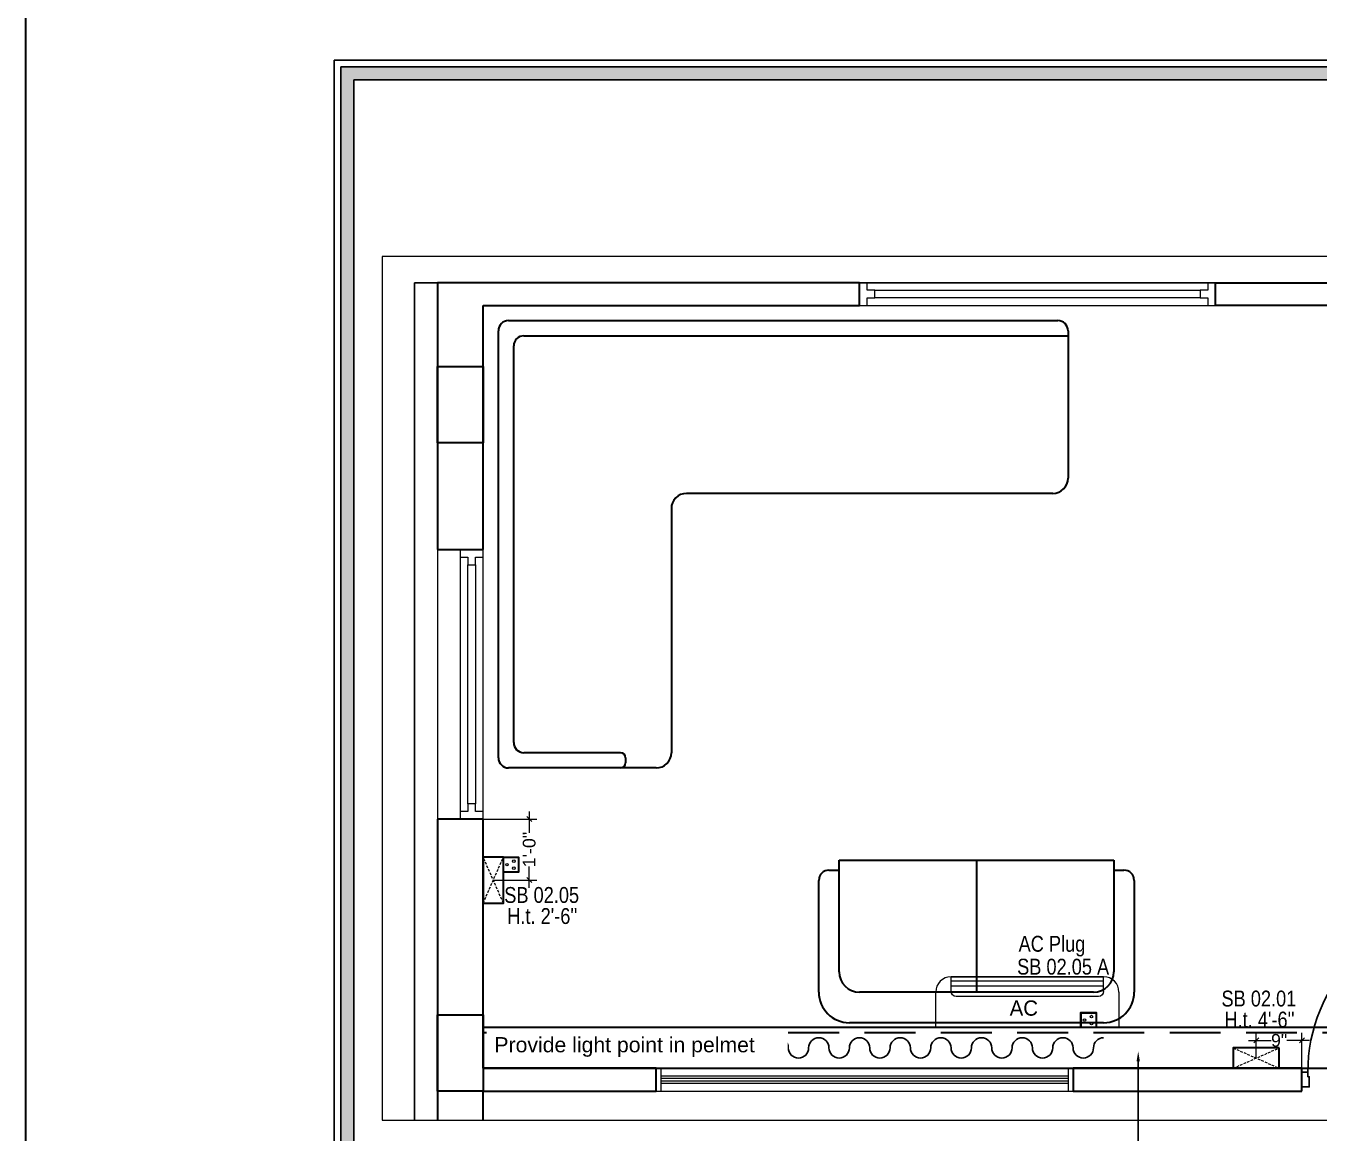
# Model space of a CAD drawing. Header units: millimetres. Extents: x 143362 to 145167, y -178521 to -176194.
# Drawn here: x 143362 to 143616.3, y -176718 to -176500.2 of the extents above; entities that cross this region are included whole.
import ezdxf
from ezdxf import colors
from ezdxf.entities.mleader import LeaderData, LeaderLine
from ezdxf.math import Vec2, Vec3

# ---------------------------------------------------------------- set-up
doc = ezdxf.new("R2010")
doc.units = ezdxf.units.MM
doc.header["$MEASUREMENT"] = 0
doc.header["$PDMODE"] = 2
for name, pattern in [('DASHED', [0.75, 0.5, -0.25]), ('DASHED2', [0.375, 0.25, -0.125]), ('DASHEDX2', [1.5, 1, -0.5])]:
    doc.linetypes.add(name, pattern=pattern)
doc.layers.get('Defpoints').update_dxf_attribs({"color": 220})
doc.layers.add('AR ELE-5', color=134, linetype='Continuous')
for name, color, linetype, lineweight in [('COLUMN', 1, 'Continuous', 30), ('el', 7, 'Continuous', 20), ('ELEC-wires', 1, 'DASHED2', 13), ('Electrical', 84, 'Continuous', 30), ('FIRST FLOOR ( DW_RAIL )', 7, 'Continuous', 9), ('FUR1', 22, 'Continuous', 0), ('FURNITURE', 32, 'Continuous', 9), ('FURNITURE-1', 252, 'Continuous', 13), ('hatch-rcc', 251, 'Continuous', 9), ('Labelling', 1, 'Continuous', 25), ('NAME PLATE', 7, 'Continuous', 25), ('SECOND FLOOR', 7, 'Continuous', 9), ('SECOND FLOOR  ( PLINE )', 251, 'Continuous', 30), ('SECOND FLOOR ( DW_RAIL )', 7, 'Continuous', 9), ('Text', 7, 'Continuous', 15), ('text1', 1, 'Continuous', 15), ('wall', 7, 'Continuous', 30)]:
    doc.layers.add(name, color=color, linetype=linetype, lineweight=lineweight)
doc.layers.add('XX~SLAB ( PLINE )', color=251, linetype='Continuous', plot=False)
doc.styles.add('Aerial', font='arial.ttf')
doc.styles.add('style4', font='ARIALN.TTF')
doc.styles.add('TEXT', font='eurr____.ttf')
doc.dimstyles.new('Cn_BT_9 ( BOLD )', dxfattribs={"dimtxt": 2.5, "dimasz": 1, "dimexe": 1.5, "dimexo": 0, "dimgap": 0.09, "dimtad": 0, "dimdec": 0, "dimzin": 3, "dimdsep": 46, "dimlunit": 4, "dimtxsty": 'Aerial', "dimblk": 'OBLIQUE', "dimcen": 0.09, "dimdle": 1.5, "dimclrd": 1, "dimclre": 1, "dimclrt": 5, "dimadec": 0, "dimazin": 0, "dimtfac": 0.75, "dimtdec": 0, "dimtofl": 0, "dimtmove": 0, "dimatfit": 3, "dimldrblk": 'OBLIQUE', "dimfxl": 0, "dimtolj": 1, "dimtzin": 0, "dimlwd": 15, "dimlwe": 15, "dimarcsym": 0})

# ---------------------------------------------------------------- blocks, each defined once
blk = doc.blocks.new('ceiling')
at = {"layer": 'FURNITURE', "color": 9, "lineweight": 30, "true_color": 0xc7c8ca}
for p, q in [((142904.89, -176849.37, -0.13), (143012.89, -176849.37, -0.13)), ((142902.89, -176935.37, -0.13), (142902.89, -176851.37, -0.13)), ((142907.89, -176852.37, -0.13), (143014.89, -176852.37, -0.13)), ((143014.89, -176851.37, -0.13), (143014.89, -176880.36, -0.13)), ((142905.89, -176932.37, -0.13), (142905.89, -176854.37, -0.13)), ((143113.89, -176876.42), (143095.39, -176876.42)), ((143011.89, -176883.36, -0.13), (142939.89, -176883.36, -0.13)), ((142936.89, -176886.36, -0.13), (142936.89, -176934.37, -0.13)), ((142926.89, -176934.37, -0.13), (142907.89, -176934.37, -0.13)), ((142927.89, -176935.37, -0.13), (142927.89, -176936.37, -0.13)), ((142933.89, -176937.37, -0.13), (142904.89, -176937.37, -0.13)), ((142969.89, -176977.47, -0.13), (142969.89, -176955.47, -0.13)), ((142969.89, -176955.47, -0.13), (143023.89, -176955.47, -0.13)), ((142996.89, -176955.47, -0.13), (142996.89, -176981.47, -0.13)), ((143023.89, -176955.47, -0.13), (143023.89, -176977.47, -0.13)), ((143023.89, -176955.47, -0.13), (143023.89, -176957.47, -0.13)), ((142967.89, -176957.47, -0.13), (142969.89, -176957.47, -0.13)), ((143023.89, -176957.47, -0.13), (143025.89, -176957.47, -0.13)), ((142965.89, -176981.47, -0.13), (142965.89, -176959.47, -0.13)), ((143027.89, -176959.47, -0.13), (143027.89, -176981.47, -0.13)), ((143019.89, -176981.47, -0.13), (142973.89, -176981.47, -0.13)), ((143021.89, -176987.47, -0.13), (142971.89, -176987.47, -0.13))]:
    blk.add_line(p, q, dxfattribs=at)
at = {"layer": 'FURNITURE', "color": 3, "linetype": 'DASHEDX2', "lineweight": 30, "ltscale": 10}
blk.add_line((142899.89, -176989.42, -0.13), (143113.89, -176989.42, -0.13), dxfattribs=at)
at = {"layer": 'FURNITURE', "color": 9, "lineweight": 30, "ltscale": 10, "true_color": 0xc7c8ca}
for points in [[(143090.39, -176876.42), (143113.89, -176876.42), (143113.89, -176846.42), (143090.39, -176846.42)], [(143090.39, -176876.42), (143091.39, -176876.42), (143091.39, -176846.42), (143090.39, -176846.42)], [(143112.89, -176996.42), (143113.89, -176996.42), (143113.89, -176846.42), (143112.89, -176846.42)], [(143113.89, -176876.42), (143113.89, -176978.5), (143095.39, -176978.5), (143095.39, -176876.42)], [(143096.39, -176961.5), (143096.39, -176944.5), (143095.39, -176944.5), (143095.39, -176961.5)], [(143096.39, -176978.5), (143096.39, -176961.5), (143095.39, -176961.5), (143095.39, -176978.5)], [(143113.89, -176996.42), (143113.89, -176988.42), (142899.89, -176988.42), (142899.89, -176996.42)]]:
    blk.add_lwpolyline(points, close=True, dxfattribs=at)
at = {"layer": 'FURNITURE', "color": 9, "lineweight": 25, "true_color": 0xc7c8ca, "elevation": -0.13}
blk.add_lwpolyline([(142927.89, -176992.42, 1), (142931.89, -176992.42, -1), (142935.89, -176992.42, 1), (142939.89, -176992.42, -1), (142943.89, -176992.42, 1), (142947.89, -176992.42, -1), (142951.89, -176992.42, 1), (142955.89, -176992.42, -1), (142959.89, -176992.42, 1), (142963.89, -176992.42, -1), (142967.89, -176992.42, 1), (142971.89, -176992.42, -1), (142975.89, -176992.42, 1), (142979.89, -176992.42, -1), (142983.89, -176992.42, 1), (142987.89, -176992.42, -1), (142991.89, -176992.42, 1), (142995.89, -176992.42, -1), (142999.89, -176992.42, 1), (143003.89, -176992.42, -1), (143007.89, -176992.42, 1), (143011.89, -176992.42, -1), (143015.89, -176992.42, 1), (143019.89, -176992.42, -0.414214), (143021.89, -176990.42, -0.414214)], format="xyb", dxfattribs=at)
at = {"layer": 'FURNITURE', "color": 9, "lineweight": 30, "true_color": 0xc7c8ca}
for centre, radius, start, end in [((142904.89, -176851.37, -0.13), 2, 90, 180), ((143012.89, -176851.37, -0.13), 2, 0, 90), ((142907.89, -176854.37, -0.13), 2, 90, 180), ((143011.89, -176880.36, -0.13), 3, 270, 0), ((142939.89, -176886.36, -0.13), 3, 90, 180), ((142907.89, -176932.37, -0.13), 2, 180, 270), ((142904.89, -176935.37, -0.13), 2, 180, 270), ((142926.89, -176935.37, -0.13), 1, 0, 90), ((142933.89, -176934.37, -0.13), 3, 270, 0), ((142926.89, -176936.37, -0.13), 1, 270, 0), ((142967.89, -176959.47, -0.13), 2, 90, 180), ((143025.89, -176959.47, -0.13), 2, 0, 90), ((142973.89, -176977.47, -0.13), 4, 180, 270), ((143019.89, -176977.47, -0.13), 4, 270, 0), ((142971.89, -176981.47, -0.13), 6, 180, 270), ((143021.89, -176981.47, -0.13), 6, 270, 0)]:
    blk.add_arc(centre, radius, start, end, dxfattribs=at)
blk = doc.blocks.new('LAYOUT FILE')
at = {"layer": 'NAME PLATE', "true_color": 0xd39e00}
h = blk.add_hatch(color=42, dxfattribs=at)
h.paths.add_polyline_path([(3346889.83, -513806.18), (3346889.83, -514260.7), (3347535.56, -514260.7), (3347535.56, -513806.18)])
h.paths.add_polyline_path([(3346894.36, -513810.71), (3347531.03, -513810.71), (3347531.03, -514256.17), (3346894.36, -514256.17)], flags=16)
at = {"layer": 'NAME PLATE', "color": 42, "true_color": 0xd39e00}
for points in [[(3346887.56, -513803.91), (3347537.83, -513803.91), (3347537.83, -514262.96), (3346887.56, -514262.96)], [(3346889.83, -513806.18), (3347535.56, -513806.18), (3347535.56, -514260.7), (3346889.83, -514260.7)], [(3346894.36, -513810.71), (3347531.03, -513810.71), (3347531.03, -514256.17), (3346894.36, -514256.17)]]:
    blk.add_lwpolyline(points, close=True, dxfattribs=at)
blk = doc.blocks.new('AC PLAN')
at = {"layer": 'Electrical', "lineweight": 15}
for p, q in [((1311.48, 1908.44), (1311.48, 1944.46)), ((1311.48, 1944.46), (1318.46, 1944.46)), ((1317.6, 1912.45), (1317.6, 1940.45)), ((1318.6, 1941.45), (1321.47, 1941.45)), ((1319.61, 1911.45), (1319.61, 1941.45)), ((1320.61, 1911.45), (1320.61, 1941.45)), ((1321.47, 1941.45), (1321.47, 1911.45)), ((1321.47, 1911.45), (1321.47, 1941.45)), ((1318.6, 1911.45), (1321.47, 1911.45)), ((1321.47, 1911.45), (1321.47, 1911.45)), ((1318.46, 1908.44), (1311.48, 1908.44))]:
    blk.add_line(p, q, dxfattribs=at)
for centre, start, end in [((1318.46, 1941.45), 0, 90), ((1318.46, 1911.45), 270, 0)]:
    blk.add_arc(centre, 3.01, start, end, dxfattribs=at)
at = {"layer": 'Electrical', "lineweight": 15, "extrusion": (0, 0, -1)}
for centre, start_param, end_param in [((1318.6, 1940.45), -0.785398, 0.785398), ((1318.6, 1912.45), 3.926991, 5.497787)]:
    blk.add_ellipse(centre, major_axis=(-0.71, 0.71), ratio=1, start_param=start_param, end_param=end_param, dxfattribs=at)
at = {"layer": 'Text', "style": 'TEXT'}
blk.add_text('AC', height=3, rotation=270, dxfattribs=at).set_placement((1313.81, 1929.93))
blk = doc.blocks.new('RGH')
at = {"color": 242, "linetype": 'DASHED', "true_color": 0xcd2027}
for p, q in [((130318.55, 18194.22), (130309.54, 18198.2)), ((130318.55, 18198.2), (130309.54, 18194.22))]:
    blk.add_line(p, q, dxfattribs=at)
at = {"layer": 'ELEC-wires', "color": 5, "linetype": 'ByBlock', "lineweight": 30, "ltscale": 4}
blk.add_lwpolyline([(130309.54, 18198.2), (130318.55, 18198.2), (130318.55, 18194.22), (130309.54, 18194.22)], close=True, dxfattribs=at)
blk = doc.blocks.new('erfer')
at = {"layer": 'hatch-rcc', "lineweight": 30}
blk.add_lwpolyline([(1905.9, -1304.21), (1908.38, -1304.21), (1908.38, -1306.73), (1905.9, -1306.73)], close=True, dxfattribs=at)
at = {"layer": 'hatch-rcc'}
blk.add_lwpolyline([(1905.96, -1304.28), (1908.31, -1304.28), (1908.31, -1306.66), (1905.96, -1306.66)], close=True, dxfattribs=at)
for centre in [(1907.14, -1304.81), (1906.56, -1305.95), (1907.72, -1305.95)]:
    blk.add_circle(centre, 0.211, dxfattribs=at)
blk = doc.blocks.new('_Oblique')
at = {"layer": 'wall', "color": 0, "lineweight": -2}
blk.add_line((-0.5, -0.5), (0.5, 0.5), dxfattribs=at)
blk = doc.blocks.new('*D203')
at = {"layer": 'Defpoints', "color": 0, "ltscale": 10, "transparency": 16777216}
for p in [(143451.93, -176656.19, -0.13), (143453.92, -176668.19), (143460.99, -176668.19)]:
    blk.add_point(p, dxfattribs=at)
at = {"layer": 'FURNITURE', "color": 1, "lineweight": 15, "ltscale": 10, "transparency": 16777216}
for p, q in [((143451.93, -176656.19), (143462.49, -176656.19)), ((143460.99, -176654.69), (143460.99, -176658.9)), ((143460.99, -176669.69), (143460.99, -176665.49)), ((143453.92, -176668.19), (143462.49, -176668.19))]:
    blk.add_line(p, q, dxfattribs=at)
for p, rotation in [((143460.99, -176656.19), 90), ((143460.99, -176668.19), 270)]:
    blk.add_blockref('_Oblique', p, dxfattribs=dict(at, rotation=rotation))
at = {"layer": 'FURNITURE', "color": 5, "ltscale": 10, "transparency": 16777216, "insert": (143460.99, -176662.19), "char_height": 2.5, "attachment_point": 5, "rotation": 90, "style": 'Aerial'}
blk.add_mtext('\\A1;1\'-0"', dxfattribs=at)
blk = doc.blocks.new('*D204')
at = {"layer": 'Defpoints', "color": 0, "ltscale": 10, "transparency": 16777216}
for p in [(143612.93, -176699.73), (143603.93, -176703.2, -0.13), (143612.93, -176705.19, -0.13)]:
    blk.add_point(p, dxfattribs=at)
at = {"layer": 'FURNITURE', "color": 1, "lineweight": 15, "ltscale": 10, "transparency": 16777216}
for p, q in [((143602.43, -176699.73), (143606.9, -176699.73)), ((143603.93, -176703.2), (143603.93, -176698.23)), ((143614.43, -176699.73), (143609.95, -176699.73)), ((143612.93, -176705.19), (143612.93, -176698.23))]:
    blk.add_line(p, q, dxfattribs=at)
at = {"layer": 'FURNITURE', "color": 1, "lineweight": 15, "ltscale": 10, "transparency": 16777216, "rotation": 180}
blk.add_blockref('_Oblique', (143603.93, -176699.73), dxfattribs=at)
at = {"layer": 'FURNITURE', "color": 1, "lineweight": 15, "ltscale": 10, "transparency": 16777216}
blk.add_blockref('_Oblique', (143612.93, -176699.73), dxfattribs=at)
at = {"layer": 'FURNITURE', "color": 5, "ltscale": 10, "transparency": 16777216, "insert": (143608.43, -176699.73), "char_height": 2.5, "attachment_point": 5, "style": 'Aerial'}
blk.add_mtext('\\A1;9"', dxfattribs=at)
blk = doc.blocks.new('16')
at = {"layer": 'hatch-rcc', "color": 1, "lineweight": 30}
blk.add_lwpolyline([(392822.83, -38266.87), (392825.13, -38266.87), (392825.13, -38269.2), (392822.83, -38269.2)], close=True, dxfattribs=at)
at = {"layer": 'hatch-rcc', "color": 1}
blk.add_lwpolyline([(392822.89, -38266.93), (392825.07, -38266.93), (392825.07, -38269.14), (392822.89, -38269.14)], close=True, dxfattribs=at)
for centre in [(392823.98, -38267.42), (392823.44, -38268.48), (392824.52, -38268.48)]:
    blk.add_circle(centre, 0.195, dxfattribs=at)

msp = doc.modelspace()

# ---------------------------------------------------------------- linework, layer by layer
at = {"elevation": -0.13}
msp.add_lwpolyline([(143612.93, -176706), (143614.08, -176706), (143614.08, -176706.87), (143614.36, -176706.87), (143614.36, -176708.88), (143612.93, -176708.88)], close=True, dxfattribs=at)
at = {"layer": 'AR ELE-5', "linetype": 'ByBlock', "ltscale": 15}
msp.add_arc((143646.32, -176706.02, -0.13), 32.25, 92.373, 179.9653, dxfattribs=at)
at = {"layer": 'COLUMN'}
for p, q in [((143442.93, -176567.19, -0.13), (143451.93, -176567.19, -0.13)), ((143442.93, -176582.19, -0.13), (143442.93, -176567.19, -0.13)), ((143451.93, -176567.19, -0.13), (143451.93, -176582.19, -0.13)), ((143451.93, -176582.19, -0.13), (143442.93, -176582.19, -0.13)), ((143442.93, -176694.69, -0.13), (143451.93, -176694.69, -0.13)), ((143442.93, -176709.69, -0.13), (143442.93, -176694.69, -0.13)), ((143451.93, -176694.69, -0.13), (143451.93, -176709.69, -0.13)), ((143451.93, -176709.69, -0.13), (143442.93, -176709.69, -0.13))]:
    msp.add_line(p, q, dxfattribs=at)
at = {"layer": 'FIRST FLOOR ( DW_RAIL )'}
for p, q in [((143486.93, -176709.69, -0.13), (143486.93, -176705.19, -0.13)), ((143486.93, -176706.69, -0.13), (143566.93, -176706.69, -0.13)), ((143486.93, -176707.19, -0.13), (143486.93, -176706.69, -0.13)), ((143566.93, -176707.19, -0.13), (143486.93, -176707.19, -0.13)), ((143566.93, -176705.19, -0.13), (143566.93, -176709.69, -0.13)), ((143566.93, -176705.19, -0.13), (143567.93, -176705.19, -0.13)), ((143566.93, -176706.69, -0.13), (143566.93, -176707.19, -0.13)), ((143486.93, -176707.69, -0.13), (143566.93, -176707.69, -0.13)), ((143486.93, -176708.19, -0.13), (143486.93, -176707.69, -0.13)), ((143566.93, -176708.19, -0.13), (143486.93, -176708.19, -0.13)), ((143566.93, -176707.69, -0.13), (143566.93, -176708.19, -0.13))]:
    msp.add_line(p, q, dxfattribs=at)
at = {"layer": 'FURNITURE', "color": 3, "lineweight": 30, "ltscale": 10}
msp.add_lwpolyline([(143362.02, -176194.06), (144504.68, -176194.06), (144504.68, -177339.53), (143362.02, -177339.53)], close=True, dxfattribs=at)
at = {"layer": 'Labelling', "lineweight": 0, "ltscale": 10}
for p, q in [((143680.2, -176545.52), (143432.05, -176545.52)), ((143432.05, -176545.52), (143432.05, -176715.44)), ((143432.05, -176715.44), (143680.2, -176715.44))]:
    msp.add_line(p, q, dxfattribs=at)
at = {"layer": 'SECOND FLOOR'}
for p, q in [((143442.93, -176550.69, -0.13), (143680.2, -176550.69, -0.13)), ((143442.93, -176550.69, -0.13), (143442.93, -176715.44, -0.13)), ((143525.93, -176550.69, -0.13), (143525.93, -176555.19, -0.13)), ((143527.43, -176550.69, -0.13), (143525.93, -176550.69, -0.13)), ((143525.93, -176550.69, -0.13), (143525.93, -176555.19, -0.13)), ((143595.93, -176550.69, -0.13), (143525.93, -176550.69, -0.13)), ((143525.93, -176550.69, -0.13), (143525.93, -176555.19, -0.13)), ((143527.43, -176552.19, -0.13), (143527.43, -176550.69, -0.13)), ((143528.93, -176552.19, -0.13), (143527.43, -176552.19, -0.13)), ((143528.93, -176553.69, -0.13), (143528.93, -176552.19, -0.13)), ((143528.93, -176553.69, -0.13), (143528.93, -176552.19, -0.13)), ((143528.93, -176552.19, -0.13), (143592.93, -176552.19, -0.13)), ((143594.43, -176552.19, -0.13), (143592.93, -176552.19, -0.13)), ((143592.93, -176552.19, -0.13), (143592.93, -176553.69, -0.13)), ((143592.93, -176552.19, -0.13), (143592.93, -176553.69, -0.13)), ((143595.93, -176550.69, -0.13), (143594.43, -176550.69, -0.13)), ((143594.43, -176550.69, -0.13), (143594.43, -176552.19, -0.13)), ((143595.93, -176550.69, -0.13), (143595.93, -176555.19, -0.13)), ((143595.93, -176555.19, -0.13), (143595.93, -176550.69, -0.13)), ((143595.93, -176555.19, -0.13), (143595.93, -176550.69, -0.13)), ((143527.43, -176555.19, -0.13), (143527.43, -176553.69, -0.13)), ((143527.43, -176553.69, -0.13), (143528.93, -176553.69, -0.13)), ((143592.93, -176553.69, -0.13), (143528.93, -176553.69, -0.13)), ((143592.93, -176553.69, -0.13), (143594.43, -176553.69, -0.13)), ((143594.43, -176553.69, -0.13), (143594.43, -176555.19, -0.13)), ((143451.93, -176705.19, -0.13), (143451.93, -176555.19, -0.13)), ((143451.93, -176555.19, -0.13), (143665.93, -176555.19, -0.13)), ((143525.93, -176555.19, -0.13), (143527.43, -176555.19, -0.13)), ((143525.93, -176555.19, -0.13), (143595.93, -176555.19, -0.13)), ((143594.43, -176555.19, -0.13), (143595.93, -176555.19, -0.13)), ((143451.93, -176603.19, -0.13), (143442.93, -176603.19, -0.13)), ((143451.93, -176656.19, -0.13), (143442.93, -176656.19, -0.13)), ((143451.93, -176705.19, -0.13), (143485.93, -176705.19, -0.13)), ((143485.93, -176709.69, -0.13), (143485.93, -176705.19, -0.13)), ((143567.93, -176705.19, -0.13), (143612.93, -176705.19, -0.13)), ((143567.93, -176709.69, -0.13), (143567.93, -176705.19, -0.13)), ((143612.93, -176709.69, -0.13), (143612.93, -176705.19, -0.13)), ((143451.93, -176709.69, -0.13), (143612.93, -176709.69, -0.13)), ((143451.93, -176715.44, -0.13), (143451.93, -176709.69, -0.13))]:
    msp.add_line(p, q, dxfattribs=at)
at = {"layer": 'SECOND FLOOR  ( PLINE )'}
for p, q in [((143525.93, -176550.69, -0.13), (143442.93, -176550.69, -0.13)), ((143442.93, -176550.69, -0.13), (143442.93, -176603.19, -0.13)), ((143525.93, -176555.19, -0.13), (143525.93, -176550.69, -0.13)), ((143595.93, -176555.19, -0.13), (143595.93, -176550.69, -0.13)), ((143595.93, -176550.69, -0.13), (143680.2, -176550.69, -0.13)), ((143451.93, -176555.19, -0.13), (143525.93, -176555.19, -0.13)), ((143451.93, -176603.19, -0.13), (143451.93, -176555.19, -0.13)), ((143665.93, -176555.19, -0.13), (143595.93, -176555.19, -0.13)), ((143442.93, -176603.19, -0.13), (143451.93, -176603.19, -0.13)), ((143447.43, -176656.19, -0.13), (143442.93, -176656.19, -0.13)), ((143442.93, -176656.19, -0.13), (143442.93, -176715.44, -0.13)), ((143451.93, -176656.19, -0.13), (143447.43, -176656.19, -0.13)), ((143451.93, -176705.19, -0.13), (143451.93, -176656.19, -0.13)), ((143485.93, -176705.19, -0.13), (143451.93, -176705.19, -0.13)), ((143485.93, -176709.69, -0.13), (143485.93, -176705.19, -0.13)), ((143612.93, -176705.19, -0.13), (143567.93, -176705.19, -0.13)), ((143567.93, -176705.19, -0.13), (143567.93, -176709.69, -0.13)), ((143612.93, -176709.69, -0.13), (143612.93, -176705.19, -0.13)), ((143451.93, -176715.44, -0.13), (143451.93, -176709.69, -0.13)), ((143451.93, -176709.69, -0.13), (143485.93, -176709.69, -0.13)), ((143567.93, -176709.69, -0.13), (143612.93, -176709.69, -0.13))]:
    msp.add_line(p, q, dxfattribs=at)
at = {"layer": 'SECOND FLOOR ( DW_RAIL )'}
for p, q in [((143451.93, -176603.19, -0.13), (143447.43, -176603.19, -0.13)), ((143447.43, -176603.19, -0.13), (143447.43, -176604.69, -0.13)), ((143451.93, -176603.19, -0.13), (143447.43, -176603.19, -0.13)), ((143447.43, -176603.19, -0.13), (143447.43, -176656.19, -0.13)), ((143451.93, -176604.69, -0.13), (143451.93, -176603.19, -0.13)), ((143451.93, -176656.19, -0.13), (143451.93, -176603.19, -0.13)), ((143447.43, -176604.69, -0.13), (143448.93, -176604.69, -0.13)), ((143448.93, -176604.69, -0.13), (143448.93, -176606.19, -0.13)), ((143450.43, -176606.19, -0.13), (143450.43, -176604.69, -0.13)), ((143450.43, -176604.69, -0.13), (143451.93, -176604.69, -0.13)), ((143448.93, -176653.19, -0.13), (143448.93, -176606.19, -0.13)), ((143448.93, -176606.19, -0.13), (143450.43, -176606.19, -0.13)), ((143448.93, -176606.19, -0.13), (143450.43, -176606.19, -0.13)), ((143450.43, -176606.19, -0.13), (143450.43, -176653.19, -0.13)), ((143450.43, -176653.19, -0.13), (143448.93, -176653.19, -0.13)), ((143450.43, -176653.19, -0.13), (143448.93, -176653.19, -0.13)), ((143448.93, -176653.19, -0.13), (143448.93, -176654.69, -0.13)), ((143450.43, -176654.69, -0.13), (143450.43, -176653.19, -0.13)), ((143448.93, -176654.69, -0.13), (143447.43, -176654.69, -0.13)), ((143447.43, -176654.69, -0.13), (143447.43, -176656.19, -0.13)), ((143447.43, -176656.19, -0.13), (143451.93, -176656.19, -0.13)), ((143447.43, -176656.19, -0.13), (143451.93, -176656.19, -0.13)), ((143451.93, -176654.69, -0.13), (143450.43, -176654.69, -0.13)), ((143451.93, -176656.19, -0.13), (143451.93, -176654.69, -0.13))]:
    msp.add_line(p, q, dxfattribs=at)
at = {"layer": 'XX~SLAB ( PLINE )'}
for p, q in [((143438.43, -176715.44, -0.13), (143438.43, -176550.69, -0.13)), ((143438.43, -176550.69, -0.13), (143680.2, -176550.69, -0.13))]:
    msp.add_line(p, q, dxfattribs=at)

# ---------------------------------------------------------------- block references
at = {"layer": 'el', "color": 18, "true_color": 0x000000, "xscale": 1.274012090250485, "yscale": 1.274012090250485, "zscale": 1.274012090250485, "rotation": 90}
msp.add_blockref('16', (94817.02, -677158.22, -0.13), dxfattribs=at)
at = {"layer": 'ELEC-wires', "linetype": 'ByBlock', "lineweight": -3, "xscale": -1, "rotation": 90}
msp.add_blockref('RGH', (161650.13, -46354.15, -0.13), dxfattribs=at)
at = {"layer": 'ELEC-wires', "linetype": 'ByBlock', "lineweight": -3, "xscale": -1}
msp.add_blockref('RGH', (273917.97, -194899.41, -0.13), dxfattribs=at)
at = {"layer": 'FURNITURE', "lineweight": 30}
msp.add_blockref('ceiling', (552.04, 291.23), dxfattribs=at)
at = {"layer": 'FURNITURE', "linetype": 'ByBlock', "lineweight": 15, "rotation": 90}
msp.add_blockref('AC PLAN', (145485.38, -178008.67, -0.13), dxfattribs=at)
at = {"layer": 'FURNITURE-1', "xscale": 1.18092012721511, "yscale": 1.18092012721511, "zscale": 1.18092012721511, "rotation": 89.99999999999999}
msp.add_blockref('erfer', (141915.74, -178917.33, -0.13), dxfattribs=at)
at = {"layer": 'NAME PLATE', "lineweight": 0, "xscale": 0.5644698180168158, "yscale": 0.5644698180168158, "zscale": 0.5644698180168158}
msp.add_blockref('LAYOUT FILE', (-1745794.35, 113519.86, 0.13), dxfattribs=at)

# ---------------------------------------------------------------- texts
at = {"layer": 'FUR1', "color": 1, "style": 'style4'}
for s, p in [("H.t. 2'-6''", (143456.67, -176676.82)), ("H.t. 4'-6''", (143597.69, -176697.19))]:
    msp.add_text(s, height=3.1217, dxfattribs=at).set_placement(p)
at = {"layer": 'Labelling', "color": 5, "style": 'style4'}
for s, p in [('SB 02.05', (143456.08, -176672.68)), ('AC Plug', (143557.21, -176682.28, 0.25)), ('SB 02.05 A', (143556.92, -176686.78, 0.25)), ('SB 02.01', (143597.1, -176693.05))]:
    msp.add_text(s, height=3.122, dxfattribs=at).set_placement(p)

# ---------------------------------------------------------------- dimensions: what is measured, and where the dimension line sits
at = {"layer": 'FURNITURE', "ltscale": 10}
dim = msp.add_linear_dim(base=(143460.99, -176668.19), p1=(143451.93, -176656.19, -0.13), p2=(143453.92, -176668.19), angle=90, dimstyle='Cn_BT_9 ( BOLD )', dxfattribs=at)
dim.commit()
dim.dimension.update_dxf_attribs({"geometry": '*D203', "text_midpoint": (143460.99, -176662.19)})
dim = msp.add_linear_dim(base=(143612.93, -176699.73), p1=(143603.93, -176703.2, -0.13), p2=(143612.93, -176705.19, -0.13), dimstyle='Cn_BT_9 ( BOLD )', dxfattribs=at)
dim.commit()
dim.dimension.update_dxf_attribs({"geometry": '*D204', "text_midpoint": (143608.43, -176699.73)})

# ---------------------------------------------------------------- leaders
at = {"layer": 'text1', "lineweight": 25, "ltscale": 20}
ml = msp.add_multileader_mtext('Standard', dxfattribs=at)
ml.set_content('8" PELMET', color=1, style='style4')
ml.set_leader_properties()
ml.build(insert=Vec2(0, 0))
ml.multileader.update_dxf_attribs({"dogleg_length": 5.94, "arrow_head_size": 2})
ctx = ml.context
ctx.base_point, ctx.char_height, ctx.arrow_head_size, ctx.landing_gap_size, ctx.plane_origin = Vec3(143591.11, -176721.57), 3, 2, 0.4, Vec3(143567.26, -176725.28)
ctx.text_align_type = 1
notes = []
notes.append((ctx, [(0, (1, 1, 0), (143580.73, -176721.57), (1, 0), 10.38, [(0, [(143580.73, -176701.84)], 0, [])])]))
ctx.mtext.insert, ctx.mtext.width, ctx.mtext.alignment = Vec3(143600.32, -176720.04), 26.2536, 2
for ctx, leaders in notes:
    for number, flags, end, landing, length, lines in leaders:
        leader = LeaderData()
        leader.index, (leader.has_last_leader_line, leader.has_dogleg_vector, leader.attachment_direction) = number, flags
        leader.last_leader_point, leader.dogleg_vector, leader.dogleg_length = Vec3(end), Vec3(landing), length
        for number, points, colour, breaks in lines:
            line = LeaderLine()
            line.index, line.vertices, line.color, line.breaks = number, Vec3.list(points), colors.encode_raw_color(colour), breaks
            leader.lines.append(line)
        ctx.leaders.append(leader)

# ---------------------------------------------------------------- next in the draw order: texts
at = {"layer": 'FUR1', "color": 1, "insert": (143482.23, -176701.02), "char_height": 2.9839, "width": 56.1722, "attachment_point": 5, "style": 'style4', "bg_fill": 2}
msp.add_mtext('\\A1;\\pxql;{\\fArial|b0|i0|c0|p34;Provide light point in pelmet}', dxfattribs=at)

doc.saveas('drawing.dxf')
